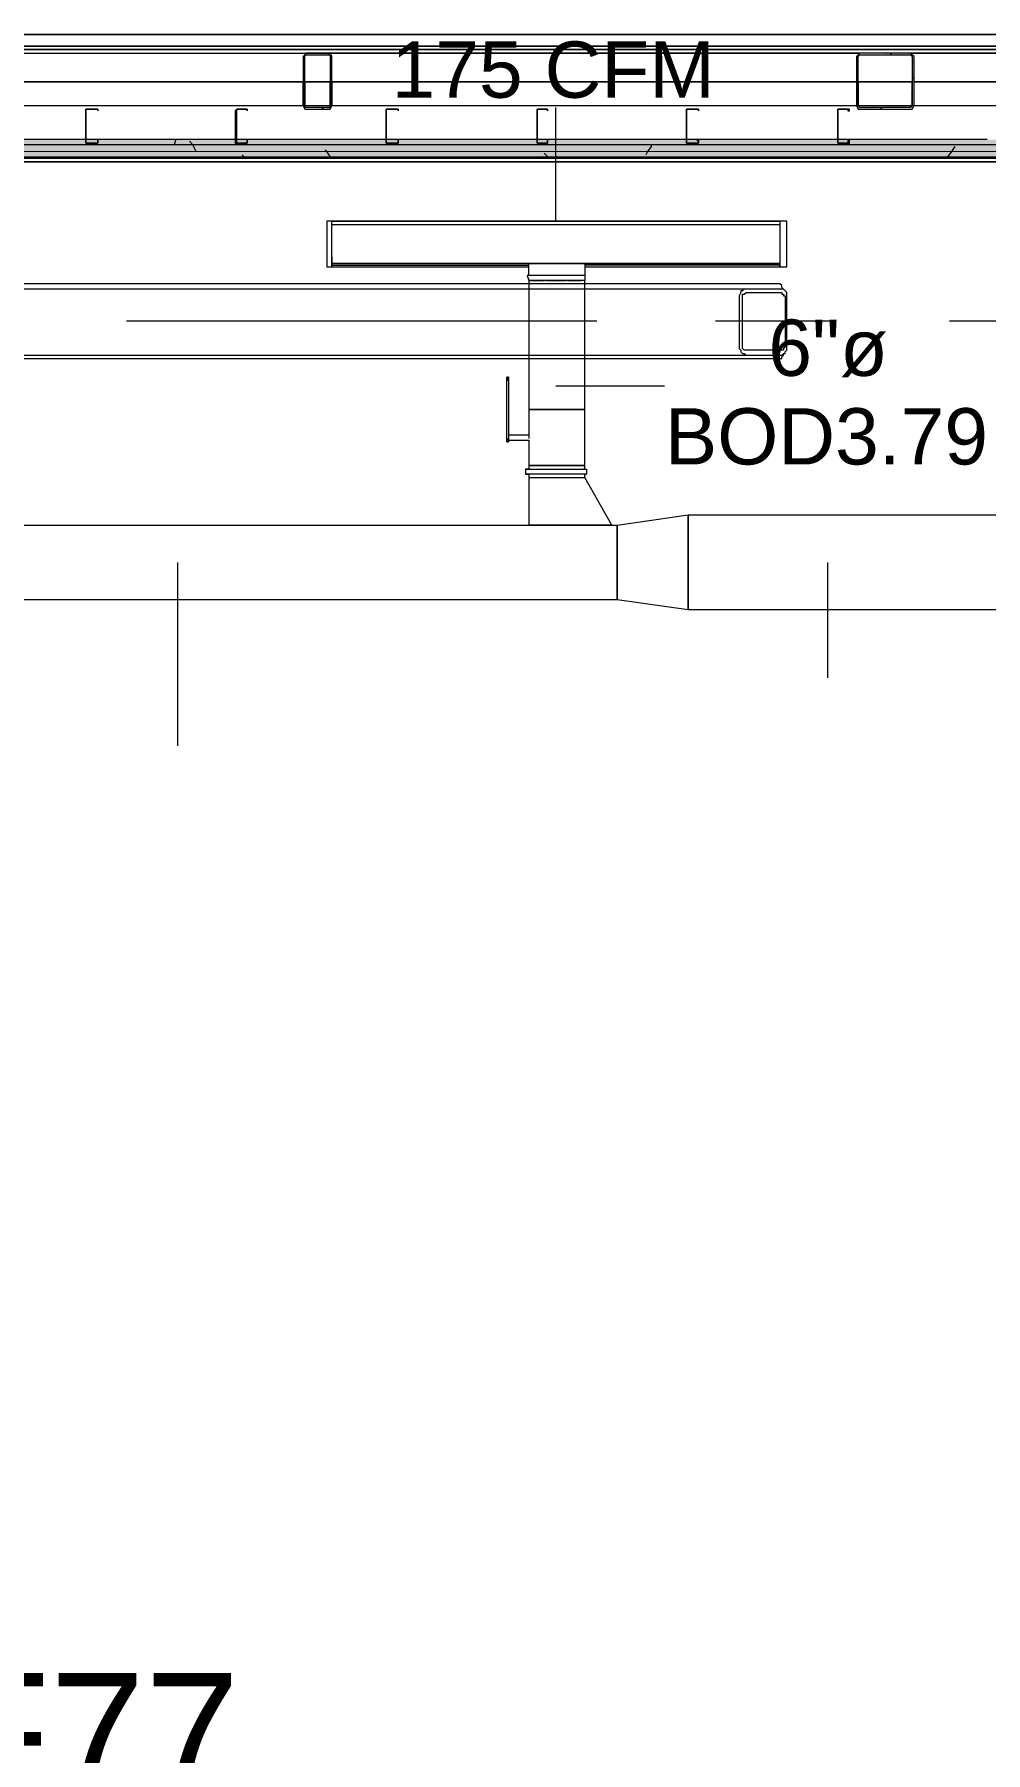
# Model space of a CAD drawing. Header units: metres. Extents: x -2 to 237, y -8 to 52.
# Drawn here: x 9.908 to 12.477, y 43.58 to 48.218 of the extents above; entities that cross this region are included whole.
import ezdxf

# ---------------------------------------------------------------- set-up
doc = ezdxf.new("R2010")
doc.units = ezdxf.units.M
doc.layers.add('HVAC - Ductos', color=5, linetype='Continuous', lineweight=0)
doc.layers.add('PDF3_Text', color=7, linetype='Continuous', lineweight=0)
doc.layers.add('PDF3_Geometry', color=7, linetype='Continuous', lineweight=0, true_color=0xaaaaaa)
doc.layers.add('PDF3_Solid Fills', color=7, linetype='Continuous', lineweight=0, true_color=0xffffff)
doc.styles.add('PDF ArialUnicodeMS-Bold-Identity-H', font='arial.ttf')
doc.styles.add('PDF Helvetica', font='')
doc.styles.get('PDF Helvetica').set_extended_font_data('Helvetica')

msp = doc.modelspace()

# ---------------------------------------------------------------- hatches: boundary and pattern name
at = {"layer": 'PDF3_Solid Fills', "lineweight": 0, "transparency": 33554559}
h = msp.add_hatch(color=256, dxfattribs=at)
h.paths.add_polyline_path([(10.7115, 48.1584), (10.7069, 48.1584), (10.7069, 48.021), (10.7115, 48.1578)])
h.paths.add_polyline_path([(10.7069, 48.021), (10.6382, 48.021), (10.7069, 48.0164)])
h.paths.add_polyline_path([(10.7024, 48.163), (10.7024, 48.1676), (10.6428, 48.1676)])
h.paths.add_polyline_path([(10.6382, 48.1584), (10.6336, 48.1584), (10.6336, 48.0256)])
h = msp.add_hatch(color=256, dxfattribs=at)
h.paths.add_polyline_path([(12.279, 48.163), (12.279, 48.1676), (12.1324, 48.1676)])
h.paths.add_polyline_path([(12.1324, 48.1584), (12.1278, 48.1584), (12.1278, 48.0256)])
h.paths.add_polyline_path([(12.2836, 48.1584), (12.279, 48.1584), (12.2744, 48.0256), (12.1369, 48.021), (12.1369, 48.0256), (12.1324, 48.0256), (12.1324, 48.0164), (12.279, 48.021)])
for points in [[(58.6858, 47.9293), (35.6222, 47.9339), (7.0265, 47.9339), (7.0265, 47.9201), (58.6858, 47.9201)], [(58.6537, 47.9018), (58.6721, 47.8972), (58.6721, 47.9201), (7.0265, 47.9201), (7.0265, 47.9018)], [(7.0265, 47.888), (58.6399, 47.888), (58.6536, 47.8835), (58.6537, 47.8835), (58.6537, 47.9018), (7.0265, 47.9018)]]:
    msp.add_hatch(color=256, dxfattribs=at).paths.add_polyline_path(points)

# ---------------------------------------------------------------- linework, layer by layer
at = {"layer": 'HVAC - Ductos', "lineweight": 0}
for points in [[(11.3165, 47.7139), (11.3165, 48.021)], [(11.9215, 47.7139), (10.7115, 47.7139), (11.9215, 47.7139), (11.9215, 47.6955), (11.9215, 47.691), (11.9215, 47.6864)], [(10.7115, 47.6864), (10.7115, 47.691), (10.7115, 47.6955), (10.7115, 47.7139)], [(10.7115, 47.691), (10.7115, 47.6955), (10.7115, 47.7001)], [(11.9215, 47.7001), (11.9215, 47.6955), (11.9215, 47.691)], [(10.7115, 47.6543), (10.7115, 47.6589)], [(10.7115, 47.6451), (10.7115, 47.6497)], [(11.9215, 47.6589), (11.9215, 47.6543)], [(11.9215, 47.6497), (11.9215, 47.6451)], [(10.7115, 47.6176), (10.7115, 47.613), (10.7115, 47.6084), (10.7115, 47.5901), (10.7115, 47.5947), (11.2432, 47.5947)], [(10.7115, 47.6039), (10.7115, 47.6084), (10.7115, 47.613)], [(11.2432, 47.5672), (11.2432, 47.5993), (11.2524, 47.5993), (11.2615, 47.5993), (11.2798, 47.5993), (11.2982, 47.5993), (11.3165, 47.5993), (11.3348, 47.5993), (11.3532, 47.5993), (11.3715, 47.5993), (11.3852, 47.5993), (11.3898, 47.5993), (11.3944, 47.5993), (11.3944, 47.5672), (11.3944, 47.5534), (11.3898, 47.5534), (11.3715, 47.5534), (11.3486, 47.5534), (11.3165, 47.5534), (11.289, 47.5534), (11.2615, 47.5534), (11.2478, 47.5534), (11.2432, 47.5534), (11.2432, 47.2051), (11.2524, 47.2051), (11.2615, 47.2051), (11.2798, 47.2051), (11.2982, 47.2051), (11.3165, 47.2051), (11.3348, 47.2051), (11.3532, 47.2051), (11.3715, 47.2051), (11.3852, 47.2051), (11.3898, 47.2051), (11.3944, 47.2051), (11.3944, 47.5534), (11.3898, 47.5534)], [(11.9215, 47.6176), (11.9215, 47.613), (11.9215, 47.6084), (11.9215, 47.5901), (11.9215, 47.5947), (11.3944, 47.5947)], [(11.9215, 47.613), (11.9215, 47.6084), (11.9215, 47.6039)], [(10.7115, 47.5901), (11.2432, 47.5901)], [(11.3944, 47.5672), (11.3898, 47.5672), (11.3715, 47.5672), (11.3486, 47.5672), (11.3165, 47.5672), (11.289, 47.5672), (11.2615, 47.5672), (11.2432, 47.5672), (11.2386, 47.5672), (11.2432, 47.5534), (11.2478, 47.5534), (11.2524, 47.5534), (11.2615, 47.5534), (11.2798, 47.5534), (11.2844, 47.5534)], [(11.289, 47.5534), (11.2982, 47.5534), (11.3165, 47.5534), (11.3348, 47.5534), (11.344, 47.5534)], [(11.3486, 47.5534), (11.3532, 47.5534), (11.3715, 47.5534), (11.3852, 47.5534)], [(11.3944, 47.5901), (11.9215, 47.5901)], [(11.1882, 47.2922), (11.1836, 47.2922)], [(11.1836, 47.1272), (11.1836, 47.1226), (11.1836, 47.118), (11.1836, 47.1226), (11.1836, 47.1272), (11.1836, 47.283)], [(11.1882, 47.283), (11.1882, 47.1272), (11.1882, 47.1226), (11.1882, 47.118), (11.1882, 47.1226), (11.1882, 47.1272), (11.1882, 47.1226), (11.2432, 47.1226), (11.2432, 47.0538), (11.2524, 47.0538), (11.2615, 47.0538), (11.2798, 47.0538), (11.2982, 47.0538), (11.3165, 47.0538), (11.3348, 47.0538), (11.3532, 47.0538), (11.3715, 47.0538), (11.3852, 47.0538), (11.3898, 47.0538), (11.3944, 47.0538), (11.3898, 47.0538), (11.3944, 47.0538), (11.3898, 47.0538), (11.3852, 47.0538), (11.3715, 47.0538), (11.3532, 47.0538), (11.3348, 47.0538), (11.3165, 47.0538), (11.2982, 47.0538), (11.2798, 47.0538), (11.2615, 47.0538), (11.2524, 47.0538), (11.2432, 47.0538), (11.2432, 47.0447), (11.2524, 47.0447), (11.2615, 47.0447), (11.2798, 47.0447), (11.2982, 47.0447), (11.3165, 47.0447), (11.3348, 47.0447), (11.3532, 47.0447), (11.3715, 47.0447), (11.3852, 47.0447), (11.3898, 47.0447), (11.3944, 47.0447), (11.3898, 47.0447), (11.399, 47.0447), (11.399, 47.031)], [(11.3165, 47.2693), (11.6098, 47.2693)], [(11.3944, 47.0447), (11.3944, 47.0538), (11.3944, 47.2051), (11.3898, 47.2051), (11.3852, 47.2051), (11.3715, 47.2051), (11.3532, 47.2051), (11.3348, 47.2051), (11.3165, 47.2051), (11.2982, 47.2051), (11.2798, 47.2051), (11.2615, 47.2051), (11.2524, 47.2051), (11.2432, 47.2051), (11.2432, 47.1364), (11.1882, 47.1364)], [(11.2432, 47.1364), (11.2432, 47.1318), (11.2432, 47.1272)], [(11.1836, 47.118), (11.1882, 47.118)], [(11.234, 47.0447), (11.234, 47.031)], [(11.2432, 47.0447), (11.2386, 47.0447), (11.234, 47.0447), (11.2386, 47.0447), (11.2478, 47.0447), (11.257, 47.0447), (11.2752, 47.0447), (11.2936, 47.0447), (11.3165, 47.0447), (11.3394, 47.0447), (11.3578, 47.0447), (11.3761, 47.0447), (11.3898, 47.0447), (11.399, 47.0447)], [(11.3944, 47.031), (11.399, 47.031), (11.3898, 47.031), (11.3761, 47.031), (11.3578, 47.031), (11.3394, 47.031), (11.3165, 47.031), (11.2936, 47.031), (11.2752, 47.031), (11.257, 47.031), (11.2478, 47.031), (11.2386, 47.031), (11.234, 47.031), (11.2386, 47.031), (11.2432, 47.031), (11.2432, 47.0218), (11.2524, 47.0218), (11.2615, 47.0218), (11.2798, 47.0218), (11.2982, 47.0218), (11.3165, 47.0218), (11.3348, 47.0218), (11.3532, 47.0218), (11.3715, 47.0218), (11.3852, 47.0218), (11.3898, 47.0218), (11.3944, 47.0218), (11.3944, 47.031), (11.3898, 47.031), (11.3852, 47.031)], [(11.2432, 47.0218), (11.2432, 46.8934), (11.2478, 46.8934), (11.2615, 46.8934), (11.289, 46.8934), (11.3165, 46.8934), (11.3944, 46.8934), (11.422, 46.8934), (11.4494, 46.8934), (11.4632, 46.8934), (11.4678, 46.8934), (11.3944, 47.0218)], [(11.2524, 47.031), (11.2478, 47.031)], [(11.2707, 47.031), (11.2615, 47.031), (11.257, 47.031)], [(11.3578, 47.031), (11.3532, 47.031), (11.3348, 47.031), (11.3165, 47.031), (11.2982, 47.031), (11.2798, 47.031), (11.2752, 47.031)], [(11.2844, 47.0218), (11.289, 47.0218)], [(11.344, 47.0218), (11.3486, 47.0218)], [(11.3761, 47.031), (11.3715, 47.031)], [(11.4678, 46.8934), (11.4632, 46.8934), (11.4494, 46.8934), (11.422, 46.8934), (11.3944, 46.8934), (11.3165, 46.8934), (11.289, 46.8934), (11.2615, 46.8934), (11.2478, 46.8934), (11.2432, 46.8934)], [(10.2944, 46.7926), (10.2944, 46.2976)], [(12.0498, 46.7926), (12.0498, 46.481)]]:
    msp.add_lwpolyline(points, dxfattribs=at)
for points in [[(10.6978, 47.7139), (10.6978, 47.5901), (10.7115, 47.5901), (10.7115, 47.7139)], [(10.7115, 47.7047), (11.9215, 47.7047), (11.9215, 47.5993), (10.7115, 47.5993)], [(11.9398, 47.7139), (11.9215, 47.7139), (11.9215, 47.5901), (11.9398, 47.5901)], [(11.9215, 47.5993), (10.7115, 47.5993)], [(11.1836, 47.283), (11.1836, 47.2876), (11.1836, 47.2922), (11.1836, 47.2876)], [(11.1882, 47.283), (11.1882, 47.2876), (11.1882, 47.2922), (11.1882, 47.2876)], [(11.4815, 46.8934), (11.674, 46.921), (11.674, 46.6643), (11.4815, 46.6918)], [(12.7878, 46.6643), (11.674, 46.6643), (11.674, 46.921), (12.7878, 46.921)], [(11.4815, 46.6918), (8.0164, 46.6918), (8.0164, 46.8934), (11.4815, 46.8934)]]:
    msp.add_lwpolyline(points, close=True, dxfattribs=at)
at = {"layer": 'PDF3_Geometry', "lineweight": 0}
for points in [[(10.6702, 48.218), (9.1394, 48.218)], [(12.2057, 48.218), (10.6702, 48.218)], [(13.7366, 48.218), (12.2057, 48.218)], [(10.6702, 48.186), (9.1394, 48.186)], [(10.6702, 48.1768), (9.1394, 48.1768)], [(10.7115, 48.1584), (10.7069, 48.163), (10.7024, 48.1676), (10.6428, 48.1676), (10.6382, 48.163), (10.6336, 48.1584), (10.6336, 48.0256), (10.6382, 48.0164), (10.6428, 48.0164), (10.7024, 48.0164), (10.7069, 48.0164), (10.7115, 48.0256)], [(10.6428, 48.163), (10.7024, 48.163), (10.7069, 48.163), (10.7069, 48.1584), (10.7069, 48.0256), (10.7069, 48.021), (10.7024, 48.021), (10.6428, 48.021), (10.6382, 48.021), (10.6382, 48.0256), (10.6382, 48.1584), (10.6382, 48.163)], [(12.2057, 48.186), (10.6702, 48.186)], [(12.2057, 48.1768), (10.6702, 48.1768)], [(12.1369, 48.0164), (12.2744, 48.0164), (12.279, 48.0164), (12.2836, 48.0256), (12.2836, 48.1584), (12.279, 48.163), (12.2744, 48.1676), (12.1369, 48.1676), (12.1324, 48.163), (12.1278, 48.1584), (12.1278, 48.0256), (12.1324, 48.0164)], [(12.279, 48.0256), (12.2744, 48.021), (12.1369, 48.021), (12.1324, 48.0256), (12.1324, 48.1584), (12.1369, 48.163), (12.2744, 48.163), (12.279, 48.1584)], [(13.7366, 48.186), (12.2057, 48.186)], [(13.7366, 48.1768), (12.2057, 48.1768)], [(9.1761, 48.0897), (10.6336, 48.0897)], [(10.6382, 48.0897), (10.6702, 48.0897)], [(10.6702, 48.0897), (10.7069, 48.0897)], [(10.7115, 48.0897), (12.1278, 48.0897)], [(12.2057, 48.0897), (12.279, 48.0897), (12.2057, 48.0897), (12.1324, 48.0897)], [(12.2836, 48.0897), (13.6999, 48.0897)], [(10.079, 48.0164), (10.0469, 48.0164), (10.0469, 48.0118), (10.0469, 47.9247), (10.079, 47.9247), (10.079, 47.9339), (10.079, 47.9247), (10.0469, 47.9247), (10.0469, 48.0118), (10.0469, 48.0164), (10.079, 48.0164), (10.079, 48.0118)], [(10.4824, 48.0164), (10.4548, 48.0164), (10.4502, 48.0118), (10.4502, 47.9247), (10.4548, 47.9247), (10.4824, 47.9247), (10.4824, 47.9339), (10.4824, 47.9247), (10.4548, 47.9247), (10.4548, 48.0118), (10.4548, 48.0164), (10.4824, 48.0164), (10.4824, 48.0118)], [(10.8902, 48.0164), (10.8582, 48.0164), (10.8582, 48.0118), (10.8582, 47.9247), (10.8902, 47.9247), (10.8902, 47.9339), (10.8902, 47.9247), (10.8582, 47.9247), (10.8582, 48.0118), (10.8582, 48.0164), (10.8902, 48.0164), (10.8902, 48.0118)], [(11.2936, 48.0164), (11.2661, 48.0164), (11.2661, 48.0118), (11.2661, 47.9247), (11.2936, 47.9247), (11.2936, 47.9339), (11.2936, 47.9247), (11.2661, 47.9247), (11.2661, 48.0118), (11.2661, 48.0164), (11.2936, 48.0164), (11.2936, 48.0118)], [(11.7015, 48.0164), (11.674, 48.0164), (11.6694, 48.0164), (11.6694, 48.0118), (11.6694, 47.9247), (11.674, 47.9247), (11.7015, 47.9247), (11.7015, 47.9339), (11.7015, 47.9247), (11.674, 47.9247), (11.6694, 47.9247), (11.6694, 48.0118), (11.6694, 48.0164), (11.674, 48.0164), (11.7015, 48.0164), (11.7015, 48.0118)], [(12.1094, 48.0164), (12.0774, 48.0164), (12.0774, 48.0118), (12.0774, 47.9247), (12.1094, 47.9247), (12.1094, 47.9339), (12.1048, 47.9339), (12.1048, 47.9247), (12.0774, 47.9247), (12.0774, 48.0118), (12.0774, 48.0164), (12.1048, 48.0164), (12.1048, 48.0118), (12.1094, 48.0118)], [(16.7065, 47.8834), (7.7094, 47.888)], [(7.7094, 47.8743), (16.7065, 47.8743)], [(7.7094, 47.8743), (16.7065, 47.8743)], [(11.8298, 47.5305), (11.8252, 47.5305), (11.8207, 47.5259), (11.8161, 47.5259), (11.8161, 47.5213), (11.8115, 47.5122), (11.8115, 47.5076), (11.8115, 47.3793), (11.8115, 47.3701), (11.8161, 47.3655), (11.8161, 47.361), (11.8207, 47.3564), (11.8252, 47.3564), (11.8298, 47.3518), (11.9261, 47.3518), (11.9307, 47.3564), (11.9352, 47.3564), (11.9352, 47.361), (11.9398, 47.3655), (11.9398, 47.3701), (11.9398, 47.3793), (11.9398, 47.5076), (11.9398, 47.5122), (11.9398, 47.5213), (11.9352, 47.5259), (11.9307, 47.5305), (11.9261, 47.5305)], [(11.8207, 47.3793), (11.8207, 47.5076), (11.8207, 47.5122), (11.8207, 47.5168), (11.8252, 47.5168), (11.8298, 47.5213), (11.9261, 47.5213), (11.9261, 47.5168), (11.9307, 47.5168), (11.9307, 47.5122), (11.9352, 47.5122), (11.9352, 47.5076), (11.9352, 47.3793), (11.9352, 47.3747), (11.9307, 47.3701), (11.9307, 47.3655), (11.9261, 47.3655), (11.8298, 47.3655), (11.8252, 47.3655), (11.8207, 47.3701), (11.8207, 47.3747)]]:
    msp.add_lwpolyline(points, close=True, dxfattribs=at)
for points in [[(9.1119, 48.1676), (7.6681, 48.1676), (9.1394, 48.1676), (10.6702, 48.1676), (12.1369, 48.1676), (10.7024, 48.1676)], [(9.1669, 48.1676), (10.6428, 48.1676)], [(10.7069, 48.1584), (10.7115, 48.163)], [(12.2194, 48.163), (12.224, 48.1676)], [(13.709, 48.1676), (12.2744, 48.1676), (13.7366, 48.1676), (15.272, 48.1676), (16.7341, 48.1676), (15.3041, 48.1676)], [(12.279, 48.0989), (12.2836, 48.1034)], [(10.6336, 48.0851), (10.6382, 48.0897), (10.6382, 48.0256)], [(10.6336, 48.0256), (10.6336, 48.0897)], [(10.7069, 48.0256), (10.7069, 48.0897)], [(10.7115, 48.0897), (10.7115, 48.0256)], [(12.1278, 48.0897), (12.1278, 48.0256)], [(12.1278, 48.0713), (12.1324, 48.0759)], [(12.1324, 48.0897), (12.1324, 48.0256)], [(12.279, 48.0256), (12.279, 48.0897)], [(12.2836, 48.0256), (12.2836, 48.0897)], [(58.7775, 46.6138), (58.7775, 47.0172), (58.7775, 47.4251), (58.7775, 47.8284), (58.7775, 47.8834), (58.7775, 47.9293), (58.7775, 48.0118), (58.7775, 48.021), (7.0265, 48.0256)], [(10.684, 48.0164), (10.6886, 48.021)], [(10.7069, 48.0347), (10.7115, 48.0393)], [(12.192, 48.0164), (12.1965, 48.021)], [(58.6721, 35.7008), (58.6721, 47.8834), (58.6721, 47.8972), (58.6721, 47.9155), (7.0265, 47.9201)], [(10.4502, 47.9339), (10.0469, 47.9339), (9.639, 47.9339), (9.2356, 47.9339), (8.8277, 47.9339), (8.4244, 47.9339)], [(12.4807, 47.9339), (12.0774, 47.9339), (11.6694, 47.9339), (11.2661, 47.9339), (10.8582, 47.9339), (10.4548, 47.9339)], [(58.6537, 35.7008), (58.6537, 47.8834), (58.6537, 47.8972), (7.0265, 47.9018)], [(7.0265, 47.888), (58.6399, 47.8834), (58.6399, 35.7008), (48.2128, 35.7008), (48.2128, 35.6871), (58.6399, 35.6871), (58.6399, 34.1837), (45.3206, 34.1837), (44.8348, 34.1837), (44.6515, 34.1837), (41.7273, 34.1837)], [(16.7065, 47.8834), (7.7094, 47.888)], [(7.7094, 47.888), (16.7065, 47.8834)], [(16.7065, 47.8834), (7.7094, 47.888)], [(7.7094, 47.888), (16.7065, 47.8834)], [(7.7094, 47.8834), (16.7065, 47.8834)], [(16.7065, 47.8834), (7.7094, 47.8834)], [(7.7094, 47.8834), (16.7065, 47.8834)], [(16.7065, 47.8834), (7.7094, 47.8834)], [(11.8298, 47.5305), (7.7873, 47.5305), (7.7827, 47.5305), (7.7781, 47.5259), (7.7736, 47.5213), (7.7736, 47.5122), (7.769, 47.5076), (7.769, 47.3793), (7.7736, 47.3701), (7.7736, 47.3655), (7.7781, 47.361), (7.7781, 47.3564), (7.7827, 47.3564), (7.7873, 47.3518), (11.8298, 47.3518)], [(11.9307, 47.5305), (11.9261, 47.5351), (11.9261, 47.5397), (11.9215, 47.5443), (11.917, 47.5443), (8.209, 47.5443)], [(11.4265, 47.4434), (10.1569, 47.4434)], [(12.0636, 47.4434), (11.7474, 47.4434)], [(13.6494, 47.4434), (12.3798, 47.4434)], [(8.209, 47.3426), (11.917, 47.3426), (11.9215, 47.3426), (11.9261, 47.3426), (11.9261, 47.3472), (11.9307, 47.3518), (11.9307, 47.3564)]]:
    msp.add_lwpolyline(points, dxfattribs=at)
at = {"layer": 'PDF3_Geometry', "color": 254, "lineweight": 0, "true_color": 0xeaeaea}
for points in [[(10.2898, 47.9339), (10.2852, 47.9201)], [(10.3448, 47.9018), (10.3356, 47.9201), (10.3265, 47.9293)], [(11.5732, 47.9201), (11.5732, 47.9155), (11.564, 47.9018), (11.5594, 47.8926)], [(11.619, 47.9339), (11.6144, 47.9339)], [(11.7015, 47.9339), (11.697, 47.9293)], [(10.4732, 47.888), (10.4686, 47.8926)], [(10.7069, 47.888), (10.6978, 47.9018), (10.6932, 47.9064)], [(11.2936, 47.888), (11.2844, 47.8972)], [(12.3936, 47.9155), (12.3844, 47.9018), (12.3753, 47.888)]]:
    msp.add_lwpolyline(points, dxfattribs=at)
at = {"layer": 'PDF3_Geometry', "color": 254, "lineweight": 0, "true_color": 0xd2d2d2}
msp.add_lwpolyline([(12.1048, 47.9293), (12.1094, 47.9293)], dxfattribs=at)

# ---------------------------------------------------------------- texts
at = {"layer": 'PDF3_Text', "lineweight": 0, "char_height": 0.15195, "attachment_point": 4, "style": 'PDF Helvetica'}
for s, insert in [('175 CFM', (10.8725, 48.1218)), ('6"ø', (11.89, 47.3701)), ('BOD3.79', (11.6104, 47.1318))]:
    msp.add_mtext(s, dxfattribs=dict(at, insert=insert))
at = {"layer": 'PDF3_Text', "color": 232, "lineweight": 70, "true_color": 0xe91e64, "insert": (9.6681, 43.6296), "char_height": 0.33001, "attachment_point": 4, "style": 'PDF ArialUnicodeMS-Bold-Identity-H'}
msp.add_mtext('F77', dxfattribs=at)

doc.saveas('drawing.dxf')
